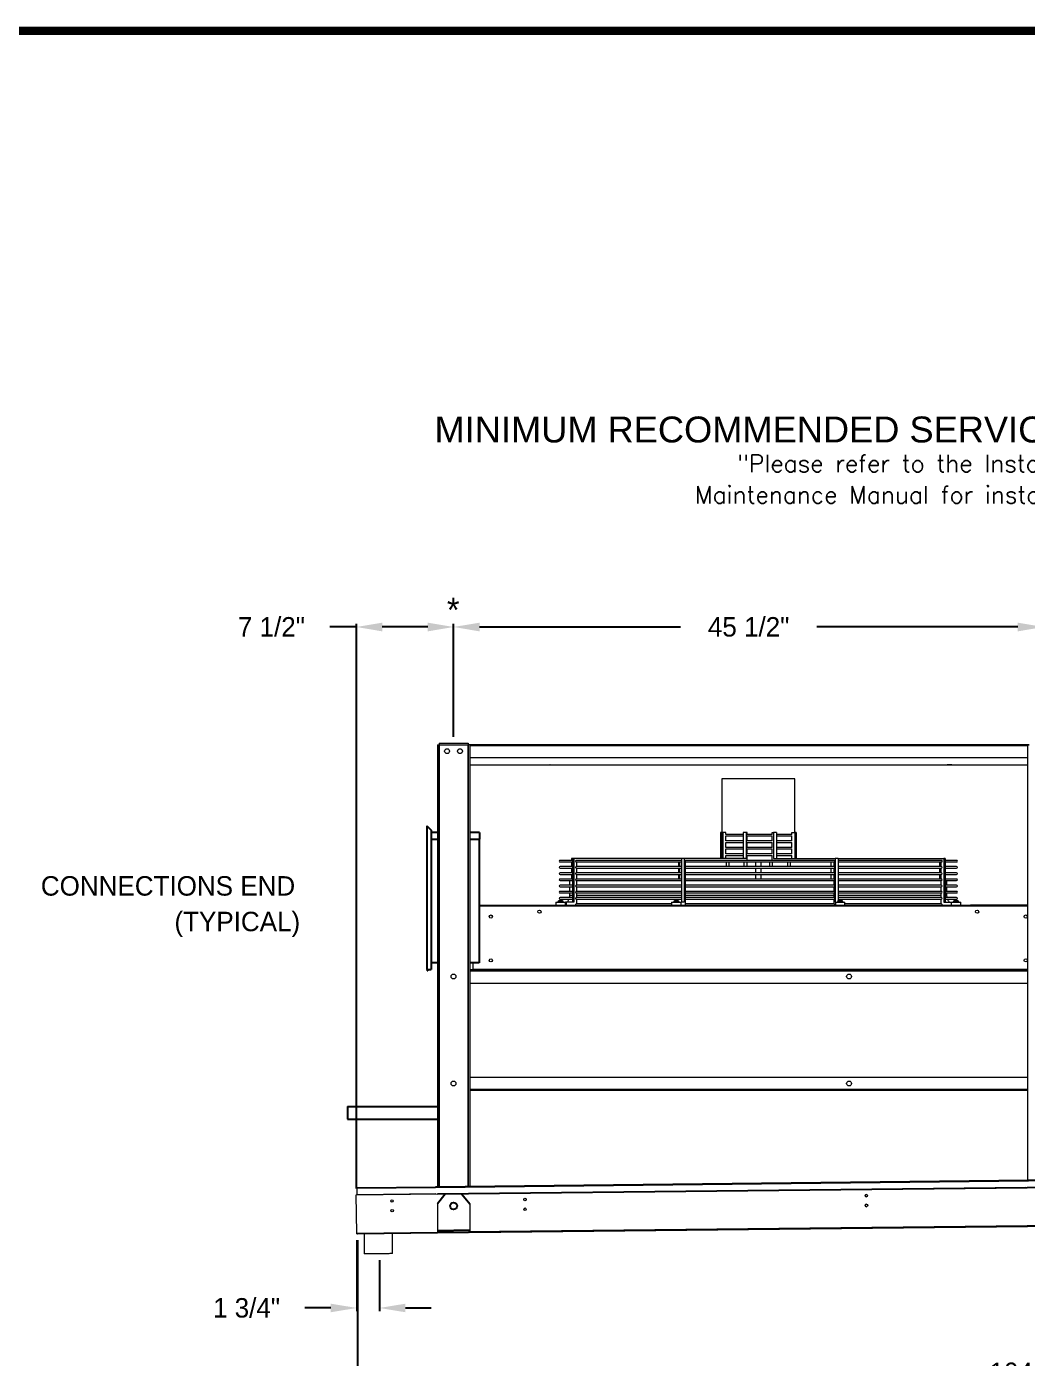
# Model space of a CAD drawing. Extents: x 6 to 271, y -23 to 146.
# Drawn here: x 111.9 to 189, y 39.4 to 142.1 of the extents above; entities that cross this region are included whole.
import ezdxf
from ezdxf.enums import TextEntityAlignment as Align

# ---------------------------------------------------------------- set-up
doc = ezdxf.new("R2010")
doc.units = 0
doc.header["$MEASUREMENT"] = 0
doc.layers.get('0').update_dxf_attribs({"linetype": 'CONTINUOUS'})
doc.layers.get('Defpoints').update_dxf_attribs({"linetype": 'CONTINUOUS'})
doc.styles.add('dimentions', font='ARIAL.TTF')
doc.styles.add('SIMPLEX', font='SIMPLEX')
doc.dimstyles.get("Standard").update_dxf_attribs({"dimtxt": 1.5, "dimasz": 2, "dimexe": 0.25, "dimexo": 0.5, "dimgap": 0.75, "dimtad": 0, "dimtih": 1, "dimtoh": 1, "dimdec": 4, "dimzin": 0, "dimdsep": 46, "dimlunit": 5, "dimtxsty": 'STANDARD', "dimcen": 0.125, "dimclrd": 1, "dimclre": 1, "dimclrt": 1, "dimadec": 0, "dimazin": 0, "dimtfac": 1, "dimtdec": 4, "dimtofl": 0, "dimtmove": 0, "dimatfit": 3, "dimfxl": 1, "dimfrac": 2, "dimtolj": 1, "dimtzin": 0, "dimarcsym": 0})

# ---------------------------------------------------------------- blocks, each defined once
blk = doc.blocks.new('*D29')
at = {"color": 7, "lineweight": -2}
for p, q in [((144.78, 87.32), (144.78, 96.03)), ((146.78, 95.78), (162.28, 95.78)), ((188.28, 95.78), (172.78, 95.78)), ((190.28, 87.32), (190.28, 96.03))]:
    blk.add_line(p, q, dxfattribs=at)
at = {"color": 7}
for points in [[(146.78, 96.11), (146.78, 95.44), (144.78, 95.78)], [(188.28, 96.11), (188.28, 95.44), (190.28, 95.78)]]:
    blk.add_solid(points, dxfattribs=at)
at = {"layer": 'Defpoints', "color": 0}
for p in [(190.28, 95.78), (144.78, 86.82), (190.28, 86.82)]:
    blk.add_point(p, dxfattribs=at)
at = {"color": 7, "insert": (167.53, 95.78), "char_height": 1.5, "attachment_point": 5}
blk.add_mtext('\\A1;45 1/2"', dxfattribs=at)
blk = doc.blocks.new('*D31')
at = {"color": 7, "lineweight": -2}
for p, q in [((137.28, 95.78), (135.23, 95.78)), ((137.28, 52.49), (137.28, 96.03)), ((142.78, 95.78), (139.28, 95.78)), ((144.78, 87.32), (144.78, 96.03))]:
    blk.add_line(p, q, dxfattribs=at)
at = {"color": 7}
for points in [[(139.28, 96.11), (139.28, 95.44), (137.28, 95.78)], [(142.78, 96.11), (142.78, 95.44), (144.78, 95.78)]]:
    blk.add_solid(points, dxfattribs=at)
at = {"layer": 'Defpoints', "color": 0}
for p in [(144.78, 95.78), (144.78, 86.82), (137.28, 51.99)]:
    blk.add_point(p, dxfattribs=at)
at = {"color": 7, "insert": (130.73, 95.78), "char_height": 1.5, "attachment_point": 5}
blk.add_mtext('\\A1;7 1/2"', dxfattribs=at)
blk = doc.blocks.new('*D32')
at = {"color": 7, "lineweight": -2}
for p, q in [((242.25, 49.65), (242.25, 38.05)), ((137.36, 48.49), (137.36, 38.05)), ((139.36, 38.3), (183.93, 38.3)), ((240.25, 38.3), (195.68, 38.3))]:
    blk.add_line(p, q, dxfattribs=at)
at = {"color": 7}
for points in [[(139.36, 38.63), (139.36, 37.97), (137.36, 38.3)], [(240.25, 38.63), (240.25, 37.97), (242.25, 38.3)]]:
    blk.add_solid(points, dxfattribs=at)
at = {"layer": 'Defpoints', "color": 0}
for p in [(242.25, 50.15), (137.36, 48.99), (242.25, 38.3)]:
    blk.add_point(p, dxfattribs=at)
at = {"color": 7, "insert": (189.81, 38.3), "char_height": 1.5, "attachment_point": 5}
blk.add_mtext('\\A1;104 7/8"', dxfattribs=at)
blk = doc.blocks.new('*D33')
at = {"color": 7, "lineweight": -2}
for p, q in [((137.31, 48.49), (137.31, 43.02)), ((139.06, 46.95), (139.06, 43.02)), ((135.31, 43.27), (133.31, 43.27)), ((141.06, 43.27), (143.06, 43.27))]:
    blk.add_line(p, q, dxfattribs=at)
at = {"color": 7}
for points in [[(135.31, 43.6), (135.31, 42.94), (137.31, 43.27)], [(141.06, 43.6), (141.06, 42.94), (139.06, 43.27)]]:
    blk.add_solid(points, dxfattribs=at)
at = {"layer": 'Defpoints', "color": 0}
for p in [(137.31, 48.99), (139.06, 47.45), (137.31, 43.27)]:
    blk.add_point(p, dxfattribs=at)
at = {"color": 7, "insert": (128.81, 43.27), "char_height": 1.5, "attachment_point": 5}
blk.add_mtext('\\A1;1 3/4"', dxfattribs=at)

msp = doc.modelspace()

# ---------------------------------------------------------------- linework, layer by layer
at = {"color": 0, "linetype": 'Continuous', "lineweight": 15}
for p, q in [((143.52521, 86.68913), (143.52521, 52.61753)), ((143.52521, 86.68913), (143.65971, 86.68913)), ((143.65971, 86.68913), (143.65971, 52.61901)), ((143.66071, 86.68913), (143.65971, 86.68913)), ((143.66071, 86.82463), (143.66071, 86.69013)), ((143.66071, 86.82463), (145.88971, 86.82463)), ((143.66071, 86.69013), (145.88971, 86.69013)), ((143.66071, 86.68913), (143.66071, 86.69013)), ((143.66071, 86.68913), (145.88971, 86.68913)), ((143.66071, 52.61902), (143.66071, 86.68913)), ((145.88971, 86.82463), (145.88971, 86.69013)), ((145.88971, 86.68913), (145.88971, 86.69013)), ((145.88971, 52.64352), (145.88971, 86.68913)), ((145.89071, 86.68913), (145.88971, 86.68913)), ((145.89071, 86.68913), (145.89071, 52.64353)), ((146.02521, 86.68913), (145.89071, 86.68913)), ((146.02521, 86.68913), (146.02521, 52.64501)), ((146.02521, 86.63613), (189.02521, 86.63613)), ((189.02521, 86.68913), (189.02521, 53.11756)), ((189.02521, 86.68913), (189.15971, 86.68913)), ((146.02521, 85.70484), (189.02521, 85.70484)), ((146.02521, 85.14254), (151.83771, 85.14254)), ((152.21271, 85.14254), (182.83771, 85.14254)), ((183.21271, 85.14254), (189.02521, 85.14254)), ((169.35151, 84.06813), (165.46271, 84.06813)), ((171.08771, 84.06813), (169.35151, 84.06813)), ((165.358, 79.93213), (165.358, 77.93713)), ((165.45137, 79.93213), (165.358, 79.93213)), ((165.54475, 79.93213), (165.45137, 79.93213)), ((165.45137, 79.93213), (165.45137, 77.93713)), ((165.54475, 79.93213), (165.54475, 77.93713)), ((165.77017, 79.93213), (165.54475, 79.93213)), ((165.77017, 79.78131), (165.77017, 79.93213)), ((167.10554, 79.78225), (165.77017, 79.78225)), ((165.77017, 79.28131), (165.77017, 79.66319)), ((165.77017, 79.66225), (167.10554, 79.66225)), ((167.10554, 79.28225), (165.77017, 79.28225)), ((165.77017, 78.78131), (165.77017, 79.16319)), ((165.77017, 79.16225), (167.10554, 79.16225)), ((167.33096, 79.93213), (167.10554, 79.93213)), ((167.10554, 79.93213), (167.10554, 77.93713)), ((167.33096, 79.93213), (167.33096, 77.93713)), ((167.42434, 79.93213), (167.33096, 79.93213)), ((167.42434, 79.78131), (167.42434, 79.93213)), ((169.35151, 79.78225), (167.42434, 79.78225)), ((167.42434, 79.28131), (167.42434, 79.66319)), ((167.42434, 79.66225), (169.35151, 79.66225)), ((169.35151, 79.28225), (167.42434, 79.28225)), ((167.42434, 78.78131), (167.42434, 79.16319)), ((167.42434, 79.16225), (169.35151, 79.16225)), ((169.35151, 79.78225), (169.35151, 79.93213)), ((169.35151, 79.93213), (169.44488, 79.93213)), ((169.35151, 79.28225), (169.35151, 79.66225)), ((169.35151, 78.78225), (169.35151, 79.16225)), ((169.44488, 79.93213), (169.44488, 77.93713)), ((169.67031, 79.93213), (169.44488, 79.93213)), ((169.67031, 79.93213), (169.67031, 77.93713)), ((170.87362, 79.78225), (169.67031, 79.78225)), ((169.67031, 79.66225), (170.87362, 79.66225)), ((170.87362, 79.28225), (169.67031, 79.28225)), ((169.67031, 79.16225), (170.87362, 79.16225)), ((170.87362, 79.78225), (170.87362, 79.93213)), ((170.87362, 79.93213), (171.09905, 79.93213)), ((170.87362, 79.28225), (170.87362, 79.66225)), ((170.87362, 78.78225), (170.87362, 79.16225)), ((171.09905, 79.93213), (171.09905, 77.93713)), ((171.19242, 79.93213), (171.09905, 79.93213)), ((171.19242, 79.93213), (171.19242, 77.93713)), ((167.10554, 78.78225), (165.77017, 78.78225)), ((165.77017, 78.28131), (165.77017, 78.66319)), ((165.77017, 78.66225), (167.10554, 78.66225)), ((167.10554, 78.28225), (165.77017, 78.28225)), ((165.77017, 77.93713), (165.77017, 78.16319)), ((165.77017, 78.16225), (167.10554, 78.16225)), ((169.35151, 78.78225), (167.42434, 78.78225)), ((167.42434, 78.28131), (167.42434, 78.66319)), ((167.42434, 78.66225), (169.35151, 78.66225)), ((169.35151, 78.28225), (167.42434, 78.28225)), ((167.42434, 77.78225), (167.42434, 78.16319)), ((167.42434, 78.16225), (169.35151, 78.16225)), ((169.35151, 78.28225), (169.35151, 78.66225)), ((169.35151, 77.78225), (169.35151, 78.16225)), ((170.87362, 78.78225), (169.67031, 78.78225)), ((169.67031, 78.66225), (170.87362, 78.66225)), ((170.87362, 78.28225), (169.67031, 78.28225)), ((169.67031, 78.16225), (170.87362, 78.16225)), ((170.87362, 78.28225), (170.87362, 78.66225)), ((170.87362, 77.93713), (170.87362, 78.16225)), ((153.95508, 77.78225), (152.98509, 77.78225)), ((152.98509, 77.66225), (153.95508, 77.66225)), ((153.95508, 77.30358), (152.98509, 77.30358)), ((152.98509, 77.18358), (153.95508, 77.18358)), ((153.8617, 77.93713), (153.8617, 77.78225)), ((153.95508, 77.93713), (153.8617, 77.93713)), ((153.8617, 77.66225), (153.8617, 77.30358)), ((153.8617, 77.18358), (153.8617, 76.82492)), ((154.04845, 77.93713), (153.95508, 77.93713)), ((153.95508, 77.93713), (153.95508, 74.55613)), ((154.04845, 77.93713), (154.04845, 74.55613)), ((162.34362, 77.93713), (154.04845, 77.93713)), ((154.24416, 77.66225), (162.34362, 77.66225)), ((154.24416, 77.18358), (162.34362, 77.18358)), ((162.34362, 77.78225), (154.2442, 77.78225)), ((162.34362, 77.30358), (154.2442, 77.30358)), ((154.27388, 77.30358), (154.27388, 77.66225)), ((154.27388, 76.82492), (154.27388, 77.18358)), ((162.11819, 77.66225), (162.11819, 77.30358)), ((162.11819, 77.18358), (162.11819, 76.82492)), ((162.21156, 77.30358), (162.21156, 77.66225)), ((162.21156, 76.82492), (162.21156, 77.18358)), ((162.56904, 77.93713), (162.34362, 77.93713)), ((162.34362, 77.93713), (162.34362, 74.55613)), ((162.56904, 77.93713), (162.56904, 74.55613)), ((167.33096, 77.93713), (162.56904, 77.93713)), ((162.65011, 77.66225), (174.12648, 77.66225)), ((162.65011, 77.18358), (174.12648, 77.18358)), ((174.12648, 77.78225), (162.65019, 77.78225)), ((174.12648, 77.30358), (162.65019, 77.30358)), ((162.66242, 77.30358), (162.66242, 77.66225)), ((162.66242, 76.82492), (162.66242, 77.18358)), ((169.44488, 77.93713), (174.2068, 77.93713)), ((173.888, 77.30358), (173.888, 77.66225)), ((173.888, 76.82492), (173.888, 77.18358)), ((174.11343, 77.30358), (174.11343, 77.66225)), ((174.11343, 76.82492), (174.11343, 77.18358)), ((174.2068, 77.93713), (174.2068, 74.55613)), ((174.43223, 77.93713), (174.2068, 77.93713)), ((174.43223, 77.93713), (174.43223, 74.66423)), ((174.43223, 77.93713), (182.59534, 77.93713)), ((182.40143, 77.78225), (174.43223, 77.78225)), ((174.43223, 77.66225), (182.40143, 77.66225)), ((182.40143, 77.30358), (174.43223, 77.30358)), ((174.43223, 77.18358), (182.40143, 77.18358)), ((182.27654, 77.30358), (182.27654, 77.66225)), ((182.27654, 76.82492), (182.27654, 77.18358)), ((182.36992, 77.30358), (182.36992, 77.66225)), ((182.36992, 76.82492), (182.36992, 77.18358)), ((182.59534, 77.93713), (182.59534, 74.55613)), ((182.68872, 77.93713), (182.59534, 77.93713)), ((182.68872, 77.93713), (182.68872, 74.55613)), ((183.56532, 77.78225), (182.68872, 77.78225)), ((182.68872, 77.66225), (183.56532, 77.66225)), ((183.56532, 77.30358), (182.68872, 77.30358)), ((182.68872, 77.18358), (183.56532, 77.18358)), ((153.95508, 76.82492), (152.98509, 76.82492)), ((152.98509, 76.70492), (153.95508, 76.70492)), ((153.95508, 76.34625), (152.98509, 76.34625)), ((152.98509, 76.22625), (153.95508, 76.22625)), ((153.8617, 76.70492), (153.8617, 76.34625)), ((154.24416, 76.70492), (162.34362, 76.70492)), ((154.24416, 76.22625), (162.34362, 76.22625)), ((162.34362, 76.82492), (154.2442, 76.82492)), ((162.34362, 76.34625), (154.2442, 76.34625)), ((154.27388, 76.34625), (154.27388, 76.70492)), ((154.27388, 75.86759), (154.27388, 76.22625)), ((162.11819, 76.70492), (162.11819, 76.34625)), ((162.21156, 76.34625), (162.21156, 76.70492)), ((162.65011, 76.70492), (174.12648, 76.70492)), ((162.65011, 76.22625), (174.12648, 76.22625)), ((174.12648, 76.82492), (162.65019, 76.82492)), ((174.12648, 76.34625), (162.65019, 76.34625)), ((162.66242, 76.34625), (162.66242, 76.70492)), ((162.66242, 75.86759), (162.66242, 76.22625)), ((173.888, 76.34625), (173.888, 76.70492)), ((174.11343, 76.34625), (174.11343, 76.70492)), ((174.11343, 75.86759), (174.11343, 76.22625)), ((182.40143, 76.82492), (174.43223, 76.82492)), ((174.43223, 76.70492), (182.40143, 76.70492)), ((182.40143, 76.34625), (174.43223, 76.34625)), ((174.43223, 76.22625), (182.40143, 76.22625)), ((182.27654, 76.34625), (182.27654, 76.70492)), ((182.36992, 76.34625), (182.36992, 76.70492)), ((182.36992, 75.86759), (182.36992, 76.22625)), ((183.56532, 76.82492), (182.68872, 76.82492)), ((182.68872, 76.70492), (183.56532, 76.70492)), ((183.56532, 76.34625), (182.68872, 76.34625)), ((182.68872, 76.22625), (183.56532, 76.22625)), ((153.95508, 75.86759), (152.98509, 75.86759)), ((152.98509, 75.74759), (153.95508, 75.74759)), ((153.95508, 75.38892), (152.98509, 75.38892)), ((152.98509, 75.26892), (153.95508, 75.26892)), ((153.95508, 75.06213), (153.72741, 75.06213)), ((154.24416, 75.74759), (162.34362, 75.74759)), ((154.24416, 75.26892), (162.34362, 75.26892)), ((162.34362, 75.86759), (154.2442, 75.86759)), ((162.34362, 75.38892), (154.2442, 75.38892)), ((154.27388, 75.38892), (154.27388, 75.74759)), ((154.27388, 74.91025), (154.27388, 75.26892)), ((162.34362, 75.06213), (154.27388, 75.06213)), ((162.65011, 75.74759), (174.12648, 75.74759)), ((162.65011, 75.26892), (174.12648, 75.26892)), ((174.12648, 75.86759), (162.65019, 75.86759)), ((174.12648, 75.38892), (162.65019, 75.38892)), ((162.66242, 75.38892), (162.66242, 75.74759)), ((162.66242, 74.91025), (162.66242, 75.26892)), ((174.11343, 75.06213), (162.66242, 75.06213)), ((174.11343, 75.38892), (174.11343, 75.74759)), ((174.11343, 74.91025), (174.11343, 75.26892)), ((182.40143, 75.86759), (174.43223, 75.86759)), ((174.43223, 75.74759), (182.40143, 75.74759)), ((182.40143, 75.38892), (174.43223, 75.38892)), ((174.43223, 75.26892), (182.40143, 75.26892)), ((182.36992, 75.06213), (174.43223, 75.06213)), ((182.36992, 75.38892), (182.36992, 75.74759)), ((182.36992, 74.91025), (182.36992, 75.26892)), ((183.56532, 75.86759), (182.68872, 75.86759)), ((182.68872, 75.74759), (183.56532, 75.74759)), ((183.56532, 75.38892), (182.68872, 75.38892)), ((182.68872, 75.26892), (183.56532, 75.26892)), ((182.82301, 75.06213), (182.68872, 75.06213)), ((146.74535, 74.32463), (151.90021, 74.32463)), ((146.74535, 74.27363), (189.02521, 74.27363)), ((151.90021, 74.32463), (184.65021, 74.32463)), ((152.6622, 74.55613), (152.69028, 74.55613)), ((152.69028, 74.55613), (153.4002, 74.55613)), ((152.8291, 74.55713), (152.81245, 74.55713)), ((153.24995, 74.55713), (152.8291, 74.55713)), ((152.93645, 74.68113), (152.9366, 74.68113)), ((152.93933, 74.68113), (152.9366, 74.68113)), ((152.93933, 74.68113), (152.94984, 74.68113)), ((152.96052, 74.68113), (152.94984, 74.68113)), ((152.96052, 74.68113), (153.03656, 74.68113)), ((153.95508, 74.91025), (152.98509, 74.91025)), ((152.98509, 74.79025), (153.95508, 74.79025)), ((153.04811, 74.68113), (153.03656, 74.68113)), ((153.05439, 74.68113), (153.04811, 74.68113)), ((153.05439, 74.68113), (153.07976, 74.68113)), ((153.0943, 74.68113), (153.07976, 74.68113)), ((153.0943, 74.68113), (153.12595, 74.68113)), ((153.46548, 74.55613), (153.4002, 74.55613)), ((153.46548, 74.55613), (153.46548, 74.32463)), ((154.04845, 74.55613), (153.46548, 74.55613)), ((154.24416, 74.79025), (162.34362, 74.79025)), ((162.34362, 74.91025), (154.2442, 74.91025)), ((161.59193, 74.43159), (154.2442, 74.43159)), ((154.27388, 74.43159), (154.27388, 74.79025)), ((161.59193, 74.55613), (161.62002, 74.55613)), ((161.62002, 74.55613), (162.32993, 74.55613)), ((161.87722, 74.55713), (161.74218, 74.55713)), ((161.86618, 74.68113), (161.89783, 74.68113)), ((162.17968, 74.55713), (161.87722, 74.55713)), ((161.91237, 74.68113), (161.89783, 74.68113)), ((161.91237, 74.68113), (161.93774, 74.68113)), ((161.94402, 74.68113), (161.93774, 74.68113)), ((161.95557, 74.68113), (161.94402, 74.68113)), ((161.95557, 74.68113), (162.03161, 74.68113)), ((162.04229, 74.68113), (162.03161, 74.68113)), ((162.04229, 74.68113), (162.0528, 74.68113)), ((162.05553, 74.68113), (162.0528, 74.68113)), ((162.05553, 74.68113), (162.05568, 74.68113)), ((162.56904, 74.55613), (162.32993, 74.55613)), ((162.65011, 74.79025), (174.12648, 74.79025)), ((174.12648, 74.91025), (162.65019, 74.91025)), ((174.12648, 74.43159), (162.65019, 74.43159)), ((162.66242, 74.43159), (162.66242, 74.79025)), ((174.11343, 74.43159), (174.11343, 74.79025)), ((174.2068, 74.55613), (174.22049, 74.55613)), ((174.22049, 74.55613), (174.24857, 74.55613)), ((174.24857, 74.55613), (174.95849, 74.55613)), ((174.6732, 74.55713), (174.37074, 74.55713)), ((182.40143, 74.91025), (174.43223, 74.91025)), ((174.43223, 74.79025), (182.40143, 74.79025)), ((174.49474, 74.68113), (174.49489, 74.68113)), ((174.49762, 74.68113), (174.49489, 74.68113)), ((174.49762, 74.68113), (174.50813, 74.68113)), ((174.5188, 74.68113), (174.50813, 74.68113)), ((174.5188, 74.68113), (174.59485, 74.68113)), ((174.6064, 74.68113), (174.59485, 74.68113)), ((174.61268, 74.68113), (174.6064, 74.68113)), ((174.61268, 74.68113), (174.63805, 74.68113)), ((174.65259, 74.68113), (174.63805, 74.68113)), ((174.65259, 74.68113), (174.68424, 74.68113)), ((174.80824, 74.55713), (174.6732, 74.55713)), ((182.40143, 74.43159), (174.95849, 74.43159)), ((182.36992, 74.43159), (182.36992, 74.79025)), ((182.59534, 74.55613), (183.15022, 74.55613)), ((183.56532, 74.91025), (182.68872, 74.91025)), ((182.68872, 74.79025), (183.56532, 74.79025)), ((183.15022, 74.55613), (183.17831, 74.55613)), ((183.17831, 74.55613), (183.88822, 74.55613)), ((183.72132, 74.55713), (183.30047, 74.55713)), ((183.42447, 74.68113), (183.45612, 74.68113)), ((183.47066, 74.68113), (183.45612, 74.68113)), ((183.47066, 74.68113), (183.49603, 74.68113)), ((183.50231, 74.68113), (183.49603, 74.68113)), ((183.51386, 74.68113), (183.50231, 74.68113)), ((183.51386, 74.68113), (183.5899, 74.68113)), ((183.60058, 74.68113), (183.5899, 74.68113)), ((183.60058, 74.68113), (183.61109, 74.68113)), ((183.61382, 74.68113), (183.61109, 74.68113)), ((183.61382, 74.68113), (183.61397, 74.68113)), ((183.73797, 74.55713), (183.72132, 74.55713)), ((189.02521, 74.32463), (184.65021, 74.32463)), ((146.02521, 69.26113), (189.02521, 69.26113)), ((189.02521, 69.37563), (146.27521, 69.37563)), ((146.27521, 69.37463), (189.02521, 69.37463)), ((146.27521, 69.32463), (189.02521, 69.32463)), ((146.02521, 68.32463), (189.02521, 68.32463)), ((146.02521, 61.07463), (189.02521, 61.07463)), ((146.02521, 60.13813), (189.02521, 60.13813)), ((146.02521, 60.07463), (189.02521, 60.07463)), ((137.33204, 52.54947), (143.39418, 52.61609)), ((137.33204, 52.54947), (137.33253, 52.50528)), ((137.33253, 52.50528), (143.39466, 52.5719)), ((137.33815, 51.99358), (137.33253, 52.50528)), ((146.02521, 52.08834), (189.02521, 52.5609)), ((146.14401, 52.64631), (188.89143, 53.11609)), ((146.14449, 52.60212), (188.89191, 53.0719)), ((188.89754, 52.5602), (146.15012, 52.09042)), ((137.27566, 51.99219), (143.52521, 52.06087)), ((137.30807, 49.04336), (137.27566, 51.99219)), ((143.40029, 52.0602), (137.33815, 51.99358)), ((143.52521, 51.31157), (143.52521, 49.09791)), ((146.02521, 51.31157), (146.02521, 49.1389)), ((146.02521, 49.13916), (189.02521, 49.61172)), ((146.02521, 49.08816), (189.02521, 49.56072)), ((137.30807, 49.04336), (143.52521, 49.11169)), ((137.30863, 48.99237), (137.35963, 48.99293)), ((137.35963, 48.99293), (143.52521, 49.06069))]:
    msp.add_line(p, q, dxfattribs=at)
at = {"color": 7, "ltscale": 7}
for p, q in [((142.7141, 80.43713), (142.7141, 69.37463)), ((142.7141, 80.43713), (143.04555, 80.10568)), ((143.04555, 80.10568), (143.04555, 69.37463)), ((143.52521, 79.92193), (143.04555, 79.92193)), ((143.04555, 79.42193), (143.52521, 79.42193)), ((146.7766, 79.92193), (146.02521, 79.92193)), ((146.02521, 79.42193), (146.7766, 79.42193)), ((146.74535, 79.42193), (146.74535, 69.89068)), ((146.7766, 79.92193), (146.7766, 79.42193)), ((143.52521, 69.89068), (143.04555, 69.89068)), ((146.74535, 69.89068), (146.02521, 69.89068)), ((142.7141, 69.37463), (143.04555, 69.37463)), ((142.74535, 69.37463), (142.74535, 69.26568)), ((142.74535, 69.26568), (142.7766, 69.26568)), ((142.7766, 69.37463), (142.7766, 69.26568))]:
    msp.add_line(p, q, dxfattribs=at)
at = {"color": 7, "linetype": 'Continuous', "lineweight": 15}
for p, q in [((146.27521, 69.37563), (146.27521, 69.89068)), ((146.02521, 69.37463), (146.27421, 69.37463)), ((146.02521, 69.32463), (146.27521, 69.32463)), ((146.27421, 69.37463), (146.27421, 69.32463)), ((146.27521, 69.37563), (146.27521, 69.37463)), ((146.27521, 69.32463), (146.27521, 69.37463))]:
    msp.add_line(p, q, dxfattribs=at)
at = {"color": 7}
for p, q in [((136.58802, 58.81256), (143.52521, 58.81256)), ((136.58802, 58.81256), (136.58802, 57.83313)), ((136.58802, 57.83313), (143.52521, 57.83313))]:
    msp.add_line(p, q, dxfattribs=at)
at = {"color": 0}
for p, q in [((143.39418, 52.61609), (237.13852, 53.64631)), ((237.139, 53.60212), (143.39466, 52.5719)), ((143.52521, 52.06087), (237.02521, 53.0884)), ((144.13575, 52.05732), (143.52521, 51.31157)), ((145.41466, 52.05732), (146.02521, 51.31157)), ((143.52521, 49.11169), (237.02521, 50.13922)), ((237.02521, 50.08822), (143.52521, 49.06069)), ((146.02521, 49.2639), (143.52521, 49.22291)), ((143.52521, 49.09791), (143.52521, 49.04691))]:
    msp.add_line(p, q, dxfattribs=at)
at = {"color": 0, "const_width": 0.63999}
msp.add_lwpolyline([(11.00839, -18.24898), (267.00583, -18.24898), (267.00583, 141.74942), (11.00839, 141.74942), (11.00839, -18.24898)], dxfattribs=at)
at = {"color": 0, "linetype": 'Continuous', "lineweight": 15, "flags": 128}
for points in [[(151.83771, 85.14254), (151.8453, 85.1467), (151.86747, 85.15052), (151.90242, 85.1537), (151.94732, 85.15597), (151.99853, 85.15715), (152.05189, 85.15715), (152.1031, 85.15597), (152.148, 85.1537), (152.18294, 85.15052), (152.20511, 85.1467), (152.21271, 85.14254)], [(152.21271, 85.14254), (152.20507, 85.1467), (152.2, 85.14787)], [(182.83771, 85.14254), (182.8453, 85.1467), (182.86747, 85.15052), (182.90242, 85.1537), (182.94732, 85.15597), (182.99853, 85.15715), (183.05189, 85.15715), (183.1031, 85.15597), (183.148, 85.1537), (183.18294, 85.15052), (183.20511, 85.1467), (183.21271, 85.14254)], [(183.21271, 85.14254), (183.20507, 85.1467), (183.18287, 85.15052), (183.14793, 85.15369), (183.10305, 85.15595), (183.05187, 85.15714), (182.99854, 85.15714), (182.94737, 85.15595), (182.90249, 85.15369), (182.86754, 85.15052), (182.84535, 85.1467), (182.83771, 85.14254)], [(174.12648, 77.78225), (174.12654, 77.78225), (174.13581, 77.77707), (174.1435, 77.76254), (174.14828, 77.74114), (174.14934, 77.71652), (174.1465, 77.69287), (174.14025, 77.67424), (174.13165, 77.66379), (174.12648, 77.66225)], [(174.12648, 77.30358), (174.13074, 77.30254), (174.1391, 77.29371), (174.14552, 77.27713), (174.149, 77.25537), (174.149, 77.23179), (174.14552, 77.21004), (174.1391, 77.19346), (174.13074, 77.18462), (174.12648, 77.18358)], [(174.12648, 76.82492), (174.13074, 76.82388), (174.1391, 76.81504), (174.14552, 76.79847), (174.149, 76.77671), (174.149, 76.75313), (174.14552, 76.73137), (174.1391, 76.71479), (174.13074, 76.70596), (174.12648, 76.70492)], [(174.12648, 76.34625), (174.13074, 76.34521), (174.1391, 76.33638), (174.14552, 76.3198), (174.149, 76.29804), (174.149, 76.27446), (174.14552, 76.2527), (174.1391, 76.23613), (174.13074, 76.22729), (174.12648, 76.22625)], [(153.72741, 75.06213), (153.71977, 74.9554), (153.71187, 74.91025)], [(174.12648, 75.86759), (174.13074, 75.86655), (174.1391, 75.85771), (174.14552, 75.84113), (174.149, 75.81938), (174.149, 75.7958), (174.14552, 75.77404), (174.1391, 75.75746), (174.13074, 75.74862), (174.12648, 75.74759)], [(174.12648, 75.38892), (174.13074, 75.38788), (174.1391, 75.37905), (174.14552, 75.36247), (174.149, 75.34071), (174.149, 75.31713), (174.14552, 75.29537), (174.1391, 75.27879), (174.13074, 75.26996), (174.12648, 75.26892)], [(182.83855, 74.91025), (182.83064, 74.9554), (182.82301, 75.06213)], [(174.12648, 74.91025), (174.13074, 74.90922), (174.1391, 74.90038), (174.14552, 74.8838), (174.149, 74.86204), (174.149, 74.83846), (174.14552, 74.81671), (174.1391, 74.80013), (174.13074, 74.79129), (174.12648, 74.79025)], [(174.12648, 74.43159), (174.13099, 74.43042), (174.13943, 74.42114), (174.14581, 74.40399), (174.14912, 74.38169), (174.14883, 74.35779), (174.14499, 74.33608), (174.14078, 74.32463)], [(137.30863, 48.99237), (137.30862, 48.99335), (137.30859, 48.99625), (137.30854, 49.00096), (137.30847, 49.0073), (137.30838, 49.01503), (137.30828, 49.02385), (137.30818, 49.03341), (137.30807, 49.04336)], [(139.24426, 47.45104), (139.12152, 47.44969), (138.99696, 47.44833), (138.8722, 47.44695), (138.74888, 47.4456), (138.62859, 47.44428), (138.51291, 47.44301), (138.40334, 47.4418), (138.30132, 47.44068), (138.20817, 47.43966), (138.12511, 47.43875), (138.05321, 47.43795), (137.99343, 47.4373), (137.94653, 47.43678), (137.91313, 47.43642), (137.89367, 47.4362), (137.88826, 47.43614)], [(140.07563, 47.46018), (140.0728, 47.46015), (140.05673, 47.45997), (140.02664, 47.45964), (139.98294, 47.45916), (139.92618, 47.45854), (139.85712, 47.45778), (139.77665, 47.4569), (139.68582, 47.4559), (139.58581, 47.4548), (139.47793, 47.45361), (139.36358, 47.45236), (139.24426, 47.45104)]]:
    msp.add_lwpolyline(points, dxfattribs=at)
at = {"color": 0, "linetype": 'Continuous', "lineweight": 15}
for centre, radius in [((144.27521, 86.19963), 0.1875), ((145.27521, 86.19963), 0.1875), ((151.40021, 73.82463), 0.125), ((185.15021, 73.82463), 0.125), ((147.65021, 73.44963), 0.125), ((188.90021, 73.44963), 0.125), ((147.65021, 70.07463), 0.125), ((188.90021, 70.07463), 0.125), ((144.77521, 68.82463), 0.1875), ((175.27521, 68.82463), 0.1875), ((144.77521, 60.57463), 0.1875), ((175.27521, 60.57463), 0.1875), ((140.03099, 51.52244), 0.09375), ((150.28037, 51.63507), 0.09375), ((176.61178, 51.92445), 0.09375), ((140.03923, 50.77248), 0.09375), ((150.28861, 50.88512), 0.09375), ((176.62002, 51.17449), 0.09375)]:
    msp.add_circle(centre, radius, dxfattribs=at)
at = {"color": 0}
msp.add_circle((144.77521, 51.13589), 0.26853, dxfattribs=at)
at = {"color": 0, "linetype": 'Continuous', "lineweight": 15}
for centre, radius, start, end in [((165.46271, 79.72225), 0.06, 100.8922831, 259.1077169), ((165.46271, 79.22225), 0.06, 100.8922831, 259.1077169), ((165.46271, 78.72225), 0.06, 100.8922831, 259.1077169), ((165.46271, 78.22225), 0.06, 100.8922831, 259.1077169), ((152.98509, 77.72225), 0.06, 90, 270), ((152.98509, 77.24358), 0.06, 90, 270), ((182.39826, 77.72225), 0.06008, 273.027358, 86.972642), ((182.39814, 77.24358), 0.06009, 273.1447845, 86.8552155), ((183.56533, 77.72225), 0.06, 270, 90), ((183.56533, 77.24358), 0.06, 270, 90), ((152.98509, 76.76492), 0.06, 90, 270), ((152.98509, 76.28625), 0.06, 90, 270), ((182.39814, 76.76492), 0.06009, 273.1453971, 86.8546029), ((182.39814, 76.28625), 0.06009, 273.143836, 86.856164), ((183.56533, 76.76492), 0.06, 270, 90), ((183.56533, 76.28625), 0.06, 270, 90), ((152.98509, 75.80759), 0.06, 90, 270), ((152.98509, 75.32892), 0.06, 90, 270), ((182.39814, 75.80759), 0.06009, 273.1453971, 86.8546029), ((182.39814, 75.32892), 0.06009, 273.143836, 86.856164), ((183.56533, 75.80759), 0.06, 270, 90), ((183.56533, 75.32892), 0.06, 270, 90), ((152.93645, 74.55713), 0.124, 90, 180), ((152.98509, 74.85025), 0.06, 90, 270), ((153.12595, 74.55713), 0.124, 0, 90), ((152.97741, 75.06213), 0.75, 317.5717297, 338.7458884), ((161.86618, 74.55713), 0.124, 90, 180), ((162.05568, 74.55713), 0.124, 0, 90), ((174.49474, 74.55713), 0.124, 90, 180), ((174.68424, 74.55713), 0.124, 0, 90), ((182.39814, 74.85025), 0.06009, 273.1453971, 86.8546029), ((182.39682, 74.37106), 0.06071, 310.1189075, 85.6449499), ((183.57301, 75.06213), 0.75, 201.2541116, 222.4282703), ((183.42447, 74.55713), 0.124, 90, 180), ((183.56533, 74.85025), 0.06, 270, 90), ((183.61397, 74.55713), 0.124, 0, 90), ((137.29937, 51.99271), 0.03879, 0.238541, 1.2829173), ((176.61212, 51.92445), 0.09375, 90.7311813, 270.5281068), ((176.62036, 51.1745), 0.09375, 90.7309488, 270.5283479)]:
    msp.add_arc(centre, radius, start, end, dxfattribs=at)
at = {"color": 7, "linetype": 'Continuous', "lineweight": 15}
msp.add_arc((146.27421, 69.37563), 0.001, 270, 360, dxfattribs=at)
at = {"color": 0, "linetype": 'Continuous', "lineweight": 15}
for points in [[(189.16071, 86.69963), (145.88971, 86.69963)], [(146.02521, 85.14235), (151.83771, 85.14235)], [(152.21271, 85.14235), (182.83771, 85.14235)], [(183.21271, 85.14235), (189.02521, 85.14235)], [(165.46271, 84.06813), (165.46271, 79.93213)], [(171.08771, 79.93213), (171.08771, 84.06813)], [(165.78508, 77.66225), (165.78508, 77.30358)], [(166.03508, 77.30358), (166.03508, 77.66225)], [(167.17054, 77.66225), (167.17054, 77.30358)], [(167.42054, 77.30358), (167.42054, 77.66225)], [(168.04871, 77.66225), (168.04871, 77.30358)], [(168.04871, 77.18358), (168.04871, 76.82492)], [(168.50171, 77.30358), (168.50171, 77.66225)], [(168.50171, 76.82492), (168.50171, 77.18358)], [(169.12988, 77.66225), (169.12988, 77.30358)], [(169.37988, 77.30358), (169.37988, 77.66225)], [(170.51534, 77.66225), (170.51534, 77.30358)], [(170.76534, 77.30358), (170.76534, 77.66225)], [(153.72741, 76.22625), (153.72741, 75.86759)], [(168.04871, 76.70492), (168.04871, 76.34625)], [(168.50171, 76.34625), (168.50171, 76.70492)], [(182.82301, 75.86759), (182.82301, 76.22625)], [(153.72741, 75.74759), (153.72741, 75.38892)], [(153.72741, 75.26892), (153.72741, 75.06213)], [(182.82301, 75.38892), (182.82301, 75.74759)], [(182.82301, 75.06213), (182.82301, 75.26892)], [(152.6622, 74.55613), (152.6622, 74.32463)], [(152.81245, 74.55713), (152.81245, 74.55613)], [(152.9366, 74.68113), (152.93262, 74.68107)], [(152.93262, 74.68107), (152.93933, 74.68113)], [(152.94984, 74.68113), (152.95654, 74.68107)], [(152.95654, 74.68107), (152.96052, 74.68113)], [(153.03656, 74.68113), (153.0382, 74.68107)], [(153.0382, 74.68107), (153.05439, 74.68113)], [(153.07976, 74.68113), (153.09594, 74.68107)], [(153.09594, 74.68107), (153.0943, 74.68113)], [(153.24995, 74.55613), (153.24995, 74.55713)], [(153.4002, 74.32463), (153.4002, 74.55613)], [(161.59193, 74.55613), (161.59193, 74.32463)], [(161.74218, 74.55713), (161.74218, 74.55613)], [(161.89783, 74.68113), (161.89618, 74.68107)], [(161.89618, 74.68107), (161.91237, 74.68113)], [(161.93774, 74.68113), (161.95393, 74.68107)], [(161.95393, 74.68107), (161.95557, 74.68113)], [(162.03161, 74.68113), (162.03559, 74.68107)], [(162.03559, 74.68107), (162.04229, 74.68113)], [(162.0528, 74.68113), (162.05951, 74.68107)], [(162.05951, 74.68107), (162.05553, 74.68113)], [(162.17968, 74.55613), (162.17968, 74.55713)], [(162.32993, 74.32463), (162.32993, 74.55613)], [(174.22049, 74.55613), (174.22049, 74.32463)], [(174.37074, 74.55713), (174.37074, 74.55613)], [(174.49489, 74.68113), (174.49091, 74.68107)], [(174.49091, 74.68107), (174.49762, 74.68113)], [(174.50813, 74.68113), (174.51483, 74.68107)], [(174.51483, 74.68107), (174.5188, 74.68113)], [(174.59485, 74.68113), (174.59649, 74.68107)], [(174.59649, 74.68107), (174.61268, 74.68113)], [(174.63805, 74.68113), (174.65423, 74.68107)], [(174.65423, 74.68107), (174.65259, 74.68113)], [(174.80824, 74.55613), (174.80824, 74.55713)], [(174.95849, 74.32463), (174.95849, 74.55613)], [(183.15022, 74.55613), (183.15022, 74.32463)], [(183.30047, 74.55713), (183.30047, 74.55613)], [(183.45612, 74.68113), (183.45447, 74.68107)], [(183.45447, 74.68107), (183.47066, 74.68113)], [(183.49603, 74.68113), (183.51222, 74.68107)], [(183.51222, 74.68107), (183.51386, 74.68113)], [(183.5899, 74.68113), (183.59388, 74.68107)], [(183.59388, 74.68107), (183.60058, 74.68113)], [(183.61109, 74.68113), (183.61779, 74.68107)], [(183.61779, 74.68107), (183.61382, 74.68113)], [(183.73797, 74.55613), (183.73797, 74.55713)], [(183.88822, 74.32463), (183.88822, 74.55613)], [(137.8711, 48.99855), (137.88826, 47.43614)], [(140.07563, 47.46018), (140.05846, 49.02259)]]:
    msp.add_open_spline(points, degree=1, dxfattribs=at)
for points, knots in [([(154.2505, 77.78128), (154.24558, 77.78171), (154.23443, 77.78269), (154.21764, 77.77612), (154.20263, 77.76374), (154.19228, 77.74648), (154.18779, 77.72654), (154.18966, 77.7061), (154.19766, 77.68753), (154.21093, 77.67268), (154.22784, 77.66414), (154.24109, 77.66091), (154.2476, 77.66252), (154.24806, 77.66263)], [0, 0, 0, 0, 0.079979905, 0.181378064, 0.282774976, 0.384155296, 0.485527665, 0.586885439, 0.688246424, 0.78960898, 0.890986964, 0.992374107, 1, 1, 1, 1]), ([(154.2505, 77.30262), (154.24558, 77.30305), (154.23443, 77.30402), (154.21764, 77.29745), (154.20263, 77.28508), (154.19228, 77.26781), (154.18779, 77.24788), (154.18966, 77.22743), (154.19766, 77.20886), (154.21093, 77.19402), (154.22784, 77.18547), (154.24109, 77.18224), (154.2476, 77.18386), (154.24806, 77.18397)], [0, 0, 0, 0, 0.079979966, 0.181378336, 0.282771853, 0.384157333, 0.485524176, 0.586888036, 0.688243879, 0.789606645, 0.890987462, 0.992374091, 1, 1, 1, 1]), ([(162.65271, 77.78167), (162.65027, 77.78188), (162.64525, 77.78233), (162.63805, 77.77458), (162.6321, 77.76132), (162.62816, 77.74351), (162.62671, 77.72334), (162.62789, 77.70305), (162.63157, 77.68488), (162.63735, 77.6711), (162.6442, 77.66285), (162.64898, 77.66279), (162.65118, 77.66275)], [0, 0, 0, 0, 0.096003481, 0.198205903, 0.300404482, 0.402588792, 0.504762521, 0.606931571, 0.709094087, 0.811263431, 0.913448607, 1, 1, 1, 1]), ([(162.65271, 77.303), (162.65027, 77.30322), (162.64525, 77.30366), (162.63805, 77.29591), (162.6321, 77.28265), (162.62816, 77.26484), (162.62671, 77.24467), (162.62789, 77.22438), (162.63157, 77.20621), (162.63735, 77.19244), (162.6442, 77.18419), (162.64898, 77.18412), (162.65118, 77.18409)], [0, 0, 0, 0, 0.096003829, 0.198204237, 0.300402966, 0.402592578, 0.504766457, 0.606929774, 0.709097695, 0.811263154, 0.91344848, 1, 1, 1, 1]), ([(154.25033, 76.8238), (154.24841, 76.82425), (154.2404, 76.82611), (154.2258, 76.82246), (154.20919, 76.81302), (154.19646, 76.79768), (154.18913, 76.77877), (154.18799, 76.75826), (154.19319, 76.73854), (154.20414, 76.7217), (154.21958, 76.71006), (154.2351, 76.7044), (154.24469, 76.70552), (154.24809, 76.70591)], [0, 0, 0, 0, 0.03196846, 0.133389668, 0.234817796, 0.336234051, 0.437635828, 0.539025741, 0.64041507, 0.741807029, 0.843210708, 0.944620817, 1, 1, 1, 1]), ([(154.25033, 76.34514), (154.24841, 76.34558), (154.2404, 76.34744), (154.2258, 76.3438), (154.20919, 76.33435), (154.19646, 76.31901), (154.18913, 76.3001), (154.18799, 76.2796), (154.19319, 76.25987), (154.20414, 76.24303), (154.21958, 76.23139), (154.2351, 76.22573), (154.24469, 76.22685), (154.24809, 76.22725)], [0, 0, 0, 0, 0.031967482, 0.133387921, 0.234816228, 0.336232663, 0.437634619, 0.539030605, 0.640414435, 0.741806573, 0.843210431, 0.944620719, 1, 1, 1, 1]), ([(162.65269, 76.82392), (162.65072, 76.82436), (162.64617, 76.8254), (162.63927, 76.81898), (162.63301, 76.80673), (162.62869, 76.78954), (162.62677, 76.76964), (162.62749, 76.74918), (162.63076, 76.73056), (162.63621, 76.71559), (162.6432, 76.70698), (162.64853, 76.70358), (162.6511, 76.70502), (162.65116, 76.70505)], [0, 0, 0, 0, 0.077964687, 0.180194429, 0.282420535, 0.384628889, 0.486835456, 0.589029635, 0.691221704, 0.793414417, 0.895626393, 0.997845209, 1, 1, 1, 1]), ([(162.65269, 76.34525), (162.65072, 76.3457), (162.64617, 76.34673), (162.63927, 76.34031), (162.63301, 76.32806), (162.62869, 76.31087), (162.62677, 76.29098), (162.62749, 76.27052), (162.63076, 76.25189), (162.63621, 76.23693), (162.6432, 76.22831), (162.64852, 76.22493), (162.6511, 76.22635), (162.65116, 76.22638)], [0, 0, 0, 0, 0.077964727, 0.180192884, 0.282419235, 0.384632803, 0.486833842, 0.589028266, 0.69122058, 0.793417828, 0.895627368, 0.997846429, 1, 1, 1, 1]), ([(154.25033, 75.86647), (154.24841, 75.86692), (154.2404, 75.86878), (154.2258, 75.86513), (154.20919, 75.85569), (154.19646, 75.84034), (154.18913, 75.82144), (154.18799, 75.80093), (154.19319, 75.78121), (154.20414, 75.76437), (154.21958, 75.75272), (154.2351, 75.74707), (154.24469, 75.74819), (154.24809, 75.74858)], [0, 0, 0, 0, 0.031967459, 0.1333887727, 0.2348170054, 0.3362333653, 0.4376352471, 0.5390252641, 0.6404146986, 0.7418067626, 0.8432105463, 0.9446207599, 1, 1, 1, 1]), ([(154.2505, 75.38796), (154.24558, 75.38839), (154.23443, 75.38936), (154.21764, 75.38279), (154.20263, 75.37041), (154.19228, 75.35315), (154.18779, 75.33322), (154.18966, 75.31277), (154.19766, 75.2942), (154.21093, 75.27935), (154.22784, 75.27081), (154.24109, 75.26758), (154.2476, 75.26919), (154.24806, 75.26931)], [0, 0, 0, 0, 0.079979914, 0.18137994, 0.282773258, 0.38415854, 0.485525184, 0.586888846, 0.68824449, 0.789607057, 0.890987676, 0.992374106, 1, 1, 1, 1]), ([(162.65269, 75.86659), (162.65072, 75.86703), (162.64617, 75.86806), (162.63927, 75.86165), (162.63301, 75.84939), (162.62869, 75.83221), (162.62677, 75.81231), (162.62749, 75.79185), (162.63076, 75.77323), (162.63621, 75.75826), (162.6432, 75.74965), (162.64853, 75.74625), (162.6511, 75.74769), (162.65116, 75.74772)], [0, 0, 0, 0, 0.077964774, 0.180194632, 0.282420852, 0.384629321, 0.486836004, 0.589030297, 0.691217068, 0.793414185, 0.895626275, 0.997845206, 1, 1, 1, 1]), ([(162.65271, 75.38834), (162.65027, 75.38856), (162.64525, 75.389), (162.63805, 75.38125), (162.6321, 75.36799), (162.62816, 75.35018), (162.62671, 75.33001), (162.62789, 75.30972), (162.63157, 75.29155), (162.63735, 75.27778), (162.6442, 75.26952), (162.64898, 75.26946), (162.65118, 75.26943)], [0, 0, 0, 0, 0.096003829, 0.198204237, 0.300402966, 0.402592578, 0.504766457, 0.606929774, 0.709097695, 0.811263154, 0.91344848, 1, 1, 1, 1]), ([(154.25034, 74.43046), (154.24831, 74.43092), (154.24019, 74.43276), (154.22551, 74.42903), (154.20895, 74.41948), (154.19629, 74.40406), (154.18907, 74.38513), (154.18799, 74.36455), (154.19347, 74.34512), (154.20165, 74.33105), (154.20887, 74.32601), (154.21084, 74.32463)], [0, 0, 0, 0, 0.042997945, 0.172739282, 0.30248461, 0.432222666, 0.561944913, 0.691647347, 0.821346019, 0.951049412, 1, 1, 1, 1]), ([(154.2505, 74.90929), (154.24558, 74.90972), (154.23443, 74.9107), (154.21764, 74.90412), (154.20263, 74.89175), (154.19228, 74.87448), (154.18779, 74.85455), (154.18966, 74.8341), (154.19766, 74.81554), (154.21093, 74.80069), (154.22784, 74.79214), (154.24109, 74.78892), (154.2476, 74.79053), (154.24806, 74.79064)], [0, 0, 0, 0, 0.079980039, 0.181378435, 0.282775585, 0.384156142, 0.48552588, 0.586886829, 0.688245374, 0.789608167, 0.890987699, 0.992374717, 1, 1, 1, 1]), ([(162.65264, 74.43039), (162.65158, 74.4309), (162.64798, 74.43265), (162.64172, 74.42843), (162.63497, 74.4183), (162.62991, 74.40248), (162.62714, 74.38332), (162.62693, 74.3627), (162.62944, 74.34351), (162.6328, 74.33014), (162.63562, 74.32562), (162.63624, 74.32463)], [0, 0, 0, 0, 0.054175845, 0.184098793, 0.314033571, 0.44395156, 0.573851049, 0.703739231, 0.833624375, 0.963511645, 1, 1, 1, 1]), ([(162.65271, 74.90967), (162.65027, 74.90989), (162.64525, 74.91034), (162.63805, 74.90258), (162.6321, 74.88933), (162.62816, 74.87151), (162.62671, 74.85135), (162.62789, 74.83106), (162.63157, 74.81289), (162.63735, 74.79911), (162.6442, 74.79086), (162.64898, 74.79079), (162.65118, 74.79076)], [0, 0, 0, 0, 0.0960034815, 0.198204712, 0.3004031804, 0.4025899571, 0.5047635762, 0.6069295754, 0.7090946089, 0.8112638431, 0.91344891, 1, 1, 1, 1])]:
    msp.add_open_spline(points, degree=3, knots=knots, dxfattribs=at)

# ---------------------------------------------------------------- texts
at = {"color": 0, "lineweight": 30, "style": 'dimentions'}
msp.add_text('MINIMUM RECOMMENDED SERVICE CLEARANCES 30" ALL SIDES', height=1.99998, dxfattribs=at).set_placement((143.30691, 110.00613))
at = {"color": 0, "style": 'SIMPLEX'}
for s, p in [('"Please refer to the Installation, Operation and', (188.01902, 107.7186)), ('Maintenance Manual for installation recommendations"', (188.17742, 105.31152))]:
    msp.add_text(s, height=1.3279867, dxfattribs=at).set_placement(p, align=Align.CENTER)
at = {"color": 0}
msp.add_text('*', height=1.87063, dxfattribs=at).set_placement((144.75063, 96.16551), align=Align.CENTER)
at = {"color": 0, "char_height": 1.5, "attachment_point": 1}
for s, insert in [('CONNECTIONS END', (112.9483, 76.56527)), ('(TYPICAL)', (123.25008, 73.81914))]:
    msp.add_mtext(s, dxfattribs=dict(at, insert=insert))

# ---------------------------------------------------------------- dimensions: what is measured, and where the dimension line sits
at = {"color": 0}
dim = msp.add_linear_dim(base=(144.7752105, 95.7751475), p1=(137.2756602, 51.9921852), p2=(144.7752105, 86.8246339), dimstyle='Standard', override={"dimpost": '"', "dimclrd": 7, "dimclre": 7, "dimclrt": 7}, dxfattribs=at)
dim.commit()
dim.dimension.update_dxf_attribs({"geometry": '*D31', "text_midpoint": (130.7277188, 95.7751475), "dimtype": 160})
for base, p1, p2, picture, middle in [((190.27521, 95.77515), (144.77521, 86.82463), (190.27521, 86.82463), '*D29', (167.52521, 95.77515)), ((242.25129, 38.29872), (137.35963, 48.99293), (242.25129, 50.14565), '*D32', (189.80546, 38.29872)), ((137.30863, 43.27082), (139.05924, 47.44901), (137.30863, 48.99237), '*D33', (128.80863, 43.27082))]:
    dim = msp.add_linear_dim(base=base, p1=p1, p2=p2, dimstyle='Standard', override={"dimpost": '"', "dimclrd": 7, "dimclre": 7, "dimclrt": 7}, dxfattribs=at)
    dim.commit()
    dim.dimension.update_dxf_attribs({"geometry": picture, "text_midpoint": middle})

doc.saveas('drawing.dxf')
